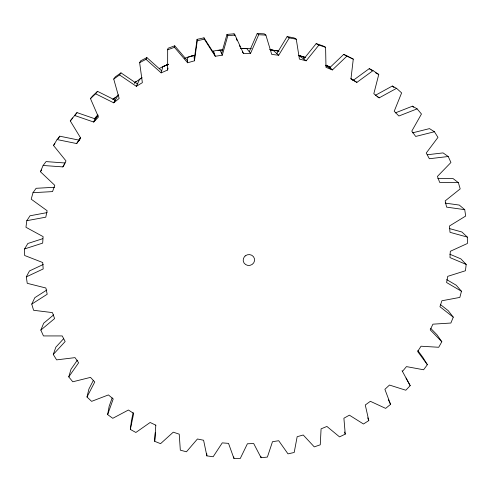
<?xml version="1.0" encoding="UTF-8"?>
<svg xmlns="http://www.w3.org/2000/svg" width="492" height="492" viewBox="0 0 492 492"><rect width="100%" height="100%" fill="white"/><g stroke="black" fill="none" stroke-linecap="round" stroke-linejoin="round"><path stroke-width="0.74" d="M93.744 121.352L95.645 119.033L77.01 112.613L74.686 115.503L93.72 122.053L98.455 117.016L90.466 98.634L95.632 93.8L113.732 102.834L119.162 98.437L113.738 79.071L119.556 74.938L136.352 86.321L142.366 82.656L139.642 62.669L146.007 59.329L161.148 72.871L167.631 70.018L167.674 49.79L168.092 48.234L174.74 45.811L187.63 60.959M187.624 62.779L187.637 57.207L194.026 55.362L194.451 60.805L187.624 62.779L174.463 47.318L174.74 45.811M406.048 378.016L410.18 385.648L405.814 390.23L389.479 385.052L384.892 389.332L390.556 404.363L385.66 408.385L370.353 401.306L365.273 405.002L368.797 420.592L363.459 423.999L349.388 415.168L343.896 418.231L345.255 434.128L339.541 436.884L326.903 426.447L321.079 428.846L320.261 444.805L314.265 446.877L303.232 435.002L297.168 436.699L294.185 452.492L287.986 453.852L278.712 440.721L272.488 441.699L267.39 457.086L261.074 457.708L253.694 443.532L247.402 443.772L240.25 458.513L233.909 458.39L228.528 443.378L222.261 442.874L213.141 456.748L206.861 455.881L203.59 440.242L197.427 438.999L186.45 451.785L180.324 450.174L179.223 434.159L173.264 432.179L160.57 443.667L154.685 441.33L155.823 425.094M154.685 441.33L155.3 432.665M332.125 69.304L329.431 67.988L343.717 54.391L353.274 59.138L350.944 78.978L356.878 82.385L373.034 70.602L378.766 74.458L373.822 93.72L379.172 97.859L396.546 88.339L401.626 92.89L394.215 111.241L398.883 116.007L417.124 108.873L421.466 114.015L411.779 131.143L415.697 136.444L434.43 131.751L437.978 137.379L426.244 153.012L429.356 158.738L448.23 156.511L450.936 162.495L437.425 176.413L439.688 182.452L458.359 182.643L460.192 188.885L445.186 200.89L446.588 207.126L464.731 209.666L465.678 216.043L449.479 226L450.008 232.322L467.326 237.083L467.4 243.485L450.309 251.289L449.983 257.593L466.201 264.432L465.42 270.754L447.738 276.344L446.582 282.525L461.459 291.264L459.854 297.408L441.89 300.766L439.934 306.725L453.267 317.168L450.881 323.035L432.923 324.173L430.217 329.824L441.822 341.762L438.716 347.272L421.041 346.22L417.64 351.485L427.37 364.689L423.6 369.769L406.472 366.608L402.444 371.411M155.804 425.174L150.14 422.487L135.878 432.468L130.331 429.43L131.407 420.937L133.129 412.671M47.146 212.599L30.037 215.773L26.814 220.693L25.953 227.279L43.118 236.621L42.675 243.116L24.6 248.927L24.655 255.496L42.718 262.537L43.179 268.964L26.291 276.891L27.244 283.318L45.873 288.005L47.201 294.253L31.771 304.093L33.579 310.28L52.441 312.605L54.6 318.57L40.842 330.083L43.456 335.931L62.232 335.931L65.159 341.522L53.265 354.468L56.623 359.88L75.012 357.629L78.64 362.758L68.757 376.878L72.785 381.786L90.503 377.382L94.765 381.983L86.998 397.013L91.617 401.349L108.412 394.922L113.228 398.932L107.643 414.596L112.773 418.311L128.4 410.021L133.683 413.391L130.331 429.43M194.309 59.028L197.077 39.354L203.989 37.841L214.69 54.575M194.451 60.805L197.274 40.725L197.077 39.354M107.643 414.596L109.15 406.337L112.139 397.93M167.631 70.018L168.049 68.05M86.998 397.013L88.904 389.024L93.412 380.298M161.148 72.871L162.834 66.666L168.276 64.403M54.495 187.28L36.119 188.301L33.001 192.692L31.205 199.18L47.134 210.724L45.787 217.175L26.814 220.693M221.566 53.542L226.99 34.409L234.038 33.825L235.022 35.08L243.485 53.456L250.563 53.339L258.7 34.729L265.877 35.098L271.719 54.409L278.718 55.233L289.259 37.896L296.276 39.206L299.407 59.077L306.172 60.811L318.884 45.067L325.599 47.294L325.987 67.336L332.395 69.938L346.989 56.063L353.274 59.138M203.989 37.841L204.334 39.182L215.256 56.26L222.279 55.209L227.821 35.676L226.99 34.409M68.757 376.878L71.026 369.215L77.355 360.169M53.265 354.468L55.848 347.174L63.462 338.877M40.842 330.083L43.69 323.207L53.665 314.849M33.001 192.692L52.539 191.603L54.79 185.33L40.418 171.726L43.124 165.472L46.064 161.597L65.405 163.012M249.26 51.721L257.224 33.487L264.253 33.843L265.877 35.098M43.124 165.472L62.871 166.905L66.002 160.921L53.499 145.46L57.084 139.562L59.76 136.192L78.935 140.115M136.352 86.321L139.605 79.28L142.12 77.754M31.771 304.093L34.821 297.666L46.801 290.016M146.007 59.329L146.88 57.576L161.696 70.842M26.291 276.891L29.477 270.944L43.271 264.462M139.642 62.669L140.644 60.842L146.88 57.576M113.732 102.834L118.4 94.778L113.148 99.655M78.751 140.669L80.442 137.828M24.6 248.927L27.841 243.491L42.724 238.7M58.197 138.769L59.76 136.192M276.836 53.573L287.15 36.586L294.025 37.878L296.276 39.206M57.084 139.562L76.666 143.559L80.639 137.994L70.27 120.927L72.687 117.926M79.224 140.097L79.993 138.861M93.72 122.053L98.031 115.306M62.871 166.905L64.323 164.679M76.666 143.559L80.491 137.754M119.556 74.938L120.977 72.865L137.416 84.015M113.738 79.071L115.269 76.912L120.977 72.865M40.418 171.726L41.697 170.017M95.632 93.8L97.539 91.346L115.257 100.202L114.15 101.229M53.499 145.46L54.87 143.719M90.466 98.634L92.478 96.081L97.539 91.346M94.341 118.959L97.016 115.989L94.39 118.953M303.736 59.046L316.172 43.616L322.752 45.799L325.599 47.294M70.27 120.927L77.01 112.613M94.716 118.781L97.908 114.9M113.203 99.476L115.343 97.613L112.877 99.587M353.428 80.19L369.246 68.64L373.034 70.602M134.279 83.037L141.764 77.754M134.285 82.963L136.155 81.709L134.365 82.828M375.285 95.362L392.302 86.032L396.546 88.339M159.291 68.517L162.834 66.666M165.736 65.362L163.418 66.469L168.282 64.224M166.37 65.085L168.27 64.267M395.34 112.883L412.493 106.167L417.124 108.873M167.674 49.79L174.463 47.318M184.598 58.308L194.026 55.362M189.672 56.592L194.807 55.252M412.597 132.84L429.491 128.615L434.43 131.751M197.274 40.725L204.334 39.182M212.206 51.389L216.775 50.393L222.802 49.895M218.017 50.424L220.096 50.123L222.279 55.209M218.768 50.393L222.273 49.938M427.511 154.734L443.058 152.901L448.23 156.511M227.821 35.676L235.022 35.08M240.613 48.425L251.4 48.474M240.686 48.468L246.584 48.376L250.563 53.339M437.769 178.387L453.027 178.553L458.359 182.643M271.652 50.129L277.925 50.891M270.053 49.815L272.968 50.159L278.718 55.233M445.229 203.104L459.319 205.078L464.731 209.666M275.391 50.565L279.05 51.223M269.721 49.551L274.647 50.473M298.576 55.473L305.2 57.38M449.35 228.54L461.908 232.003L467.326 237.083M300.034 55.836L304.954 57.398M305.058 57.496L298.712 55.405L306.172 60.811M449.774 254.192L460.85 258.866L466.201 264.432M330.218 67.263L326.245 65.405L330.28 67.373M325.938 65.116L330.052 67.109M343.717 54.391L346.989 56.063M375.519 72.767L378.766 74.458M316.172 43.616L318.884 45.067M446.711 279.628L456.238 285.231L461.459 291.264M287.15 36.586L289.259 37.896M350.839 78.548L356.878 82.385M353.613 80.424L351.774 79.255L353.582 80.479M376.952 96.432L379.172 97.859M325.766 65.584L332.395 69.938M369.246 68.64L372.37 70.743M440.5 304.622L448.237 310.692L453.267 317.168M257.224 33.487L258.7 34.729M392.302 86.032L393.963 87.521M430.826 328.459L437.044 334.861L441.822 341.762M412.493 106.167L413.44 107.287M417.88 350.605L422.892 357.407L427.37 364.689M242.328 51.832L243.485 53.456M402.056 370.679L410.18 385.648M388.366 399.725L390.556 404.363M234.038 33.825L234.672 35.209M236.271 38.671L237.224 40.75M239.456 45.596L240.096 46.98M367.684 417.849L368.797 420.592M344.529 432.019L345.255 434.128M213.516 51.106L215.256 56.26M260.852 456.232L261.074 457.708M233.768 456.914L233.909 458.39M206.775 453.661L206.861 455.881M245.213 255.914L244.432 256.695A5.726 5.449 -12.1 0 0 247.648 265.379A5.726 5.449 -12.1 0 0 254.438 258.62A5.726 5.449 -12.1 0 0 245.213 255.914"/></g></svg>
